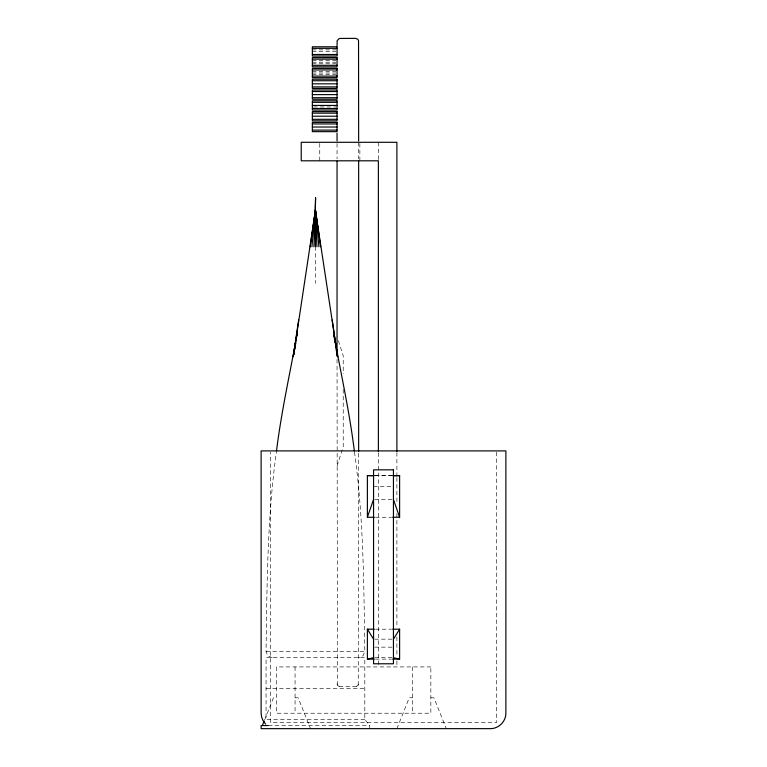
<?xml version="1.0" encoding="UTF-8"?>
<svg xmlns="http://www.w3.org/2000/svg" width="767" height="767" viewBox="0 0 767 767"><rect width="100%" height="100%" fill="white"/><g stroke="black" fill="none" stroke-linecap="round" stroke-linejoin="round"><path stroke-width="0.58" stroke-dasharray="3.83 2.88" d="M272.275 657.674L267.875 655.862L266.053 651.499C267.012 584.962 267.213 518.147 276.35 452.108M337.049 466.087L343.223 446.643L343.223 389.368M264.644 719.829L273.455 697.788L276.542 697.788M396.903 728.65L409.242 697.788L412.33 697.788M358.237 685.247L358.649 452.808M358.544 684.452L356.367 686.686M354.507 452.108C363.644 518.147 363.846 584.962 364.804 651.499L362.983 655.862L358.582 657.674M356.367 686.628L339.33 686.628M312.361 49.874L335.869 49.874M312.361 51.418L335.869 51.418M312.361 60.67L335.869 60.67M312.361 62.213L335.869 62.213M312.361 63.757L335.869 63.757M312.361 71.475L335.869 71.475M312.361 73.018L335.869 73.018M312.361 74.562L335.869 74.562M313.53 106.968L335.869 106.968M375.447 475.588L391.553 475.588M374.727 475.732L392.273 475.732M373.558 486.46L392.273 486.46M374.727 499.442L392.273 499.442M375.447 517.255L391.553 517.255M375.447 629.189L391.553 629.189M374.727 639.16L392.273 639.16M374.727 647.156L392.273 647.156M266.053 651.499L364.804 651.499M374.727 657.702L392.273 657.702M375.447 659.121L391.553 659.121M266.053 688.526L364.804 688.526M295.055 697.788L298.142 697.788L310.491 728.65M430.843 697.788L433.93 697.788L446.279 728.65M364.804 719.388L266.053 719.388L266.053 657.674L364.804 657.674L364.804 719.388L369.742 725.563L369.742 728.65M268.392 725.563L369.742 725.563M339.33 686.686L337.461 685.19M337.461 685.247L337.049 359.349M338.42 340.788L343.223 355.907L343.223 373.884M337.049 683.704L337.154 684.5M496.632 452.099L496.632 722.476L270.368 722.476L270.368 452.099M412.33 666.926L412.33 713.224M396.903 452.52L396.903 476.48M396.903 477.678L396.903 502.826M396.903 513.612L396.903 627.396M396.903 636.984L396.903 656.149M396.903 660.943L396.903 666.926M378.38 142.288L378.38 160.811M378.38 452.751L378.38 666.926M359.867 143.448L359.867 160.811M358.649 142.288L358.649 158.874M337.049 143.477L337.049 158.874M319.753 143.448L319.753 160.811M315.429 246.773L315.429 283.359M295.055 666.926L295.055 713.224M430.843 666.926L276.542 666.926L276.542 713.224L430.843 713.224L430.843 666.926"/><path stroke-width="1.15" d="M313.924 246.773L315.429 210.187L337.643 356.693L336.425 349.81M311.929 246.773L315.429 210.187L320.635 246.773M276.503 450.958C281.374 411.563 290.127 372.8 297.126 333.76M312.227 233.791L312.543 231.423M312.869 229.065L315.429 210.187L317.672 226.706M293.761 354.325L294.097 351.957M294.432 349.589L315.429 210.187L318.928 246.773M310.223 246.773L315.429 210.187L316.934 246.773M298.631 319.992L293.215 356.693L294.825 347.518M293.819 354.402L294.212 352.101M294.595 349.81L294.988 347.518M295.381 345.227L295.774 342.926M295.237 345.227L295.64 342.926M296.043 340.634L296.445 338.343M296.848 336.051L297.251 333.76M374.296 517.255L367.383 517.255L373.558 499.442M262.439 725.342L264.203 720.932M393.442 639.16L399.617 629.189L392.704 629.189M374.296 629.189L367.383 629.189L367.383 659.121L373.558 657.702M393.442 475.732L399.617 475.588L399.617 517.255L392.704 517.255M312.361 48.331L337.049 48.331M312.361 54.505L337.049 54.505M312.361 59.136L337.049 59.136M312.361 65.3L337.049 65.3M312.361 69.931L337.049 69.931M312.361 76.106L337.049 76.106M312.361 80.736L337.049 80.736M312.361 83.824L337.049 83.824M312.361 86.911L337.049 86.911M312.361 91.532L337.049 91.532M312.361 94.619L337.049 94.619M312.361 97.706L337.049 97.706M312.361 102.337L337.049 102.337M312.361 105.424L337.049 105.424M312.361 108.511L337.049 108.511M312.361 113.142L337.049 113.142M312.361 116.22L337.049 116.22M312.361 119.307L337.049 119.307M312.361 123.938L337.049 123.938M312.361 127.025L337.049 127.025M312.361 130.112L337.049 130.112M367.383 517.255L367.383 475.588L374.296 475.588M392.704 475.588L399.617 475.588M367.383 659.121L374.296 659.121M392.704 659.121L399.617 659.121L399.617 629.189M268.392 725.563L261.116 725.563L261.116 728.65L490.458 728.65C498.713 728.698 505.942 721.479 505.884 713.224L505.884 450.9L261.116 450.9L261.116 713.224L261.643 717.212L263.177 720.932L265.631 724.134M367.383 475.588L373.558 475.732M393.442 657.702L399.617 659.121M367.383 629.189L373.558 639.16M393.442 499.442L399.617 517.255M333.942 334.901C340.893 373.558 349.541 411.946 354.344 450.958M334.009 336.051L334.412 338.343M334.815 340.634L335.217 342.926M335.62 345.227L336.023 347.518M335.476 345.227L335.869 347.518M336.253 349.81L336.646 352.101M337.039 354.402L337.432 356.693L337.096 354.325M332.226 319.992L336.761 351.957M317.989 229.065L318.315 231.423M318.631 233.791L318.947 236.15M396.903 451.322L396.903 142.288L301.23 142.288L301.23 160.811L378.38 160.811L378.38 451.562M358.649 140.907L358.544 40.641L357.748 39.251L355.562 38.35L339.33 38.455L337.154 40.641L337.049 45.598M358.649 161.243L358.649 451.61M337.049 133.122L337.049 140.907M337.049 161.243L337.049 352.168M315.429 210.187L315.429 246.773M337.049 46.787L312.361 46.787L312.361 56.049L337.049 56.049L337.049 46.787M337.049 57.592L312.361 57.592L312.361 66.844L337.049 66.844L337.049 57.592M337.049 68.388L312.361 68.388L312.361 77.649L337.049 77.649L337.049 68.388M337.049 79.193L312.361 79.193L312.361 88.445L337.049 88.445L337.049 79.193M337.049 89.988L312.361 89.988L312.361 99.25L337.049 99.25L337.049 89.988M337.049 100.793L312.361 100.793L312.361 110.055L337.049 110.055L337.049 100.793M337.049 111.599L312.361 111.599L312.361 120.85L337.049 120.85L337.049 111.599M337.049 122.394L312.361 122.394L312.361 131.656L337.049 131.656L337.049 122.394M315.582 197.838L315.275 210.187L315.582 197.838M393.442 469.835L373.558 469.835L373.558 663.781L393.442 663.781L393.442 469.835"/></g></svg>
